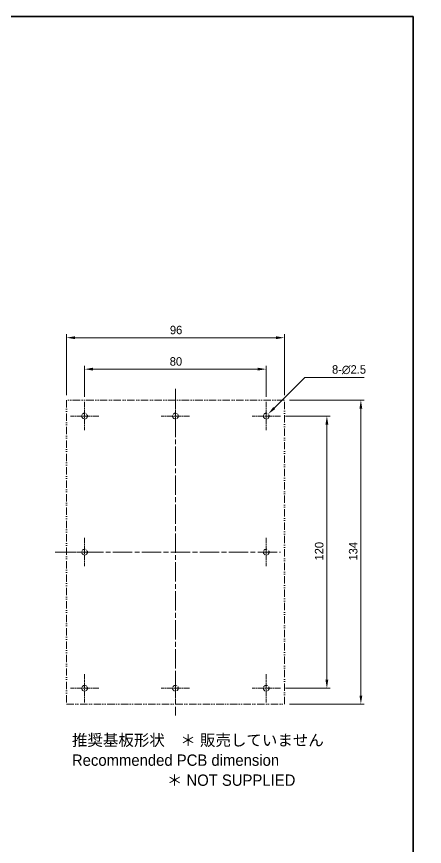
# Model space of a CAD drawing. Header units: millimetres. Extents: x 22 to 2984, y 12 to 577.
# Drawn here: x 2017.6 to 2197.2, y 208.2 to 574 of the extents above; entities that cross this region are included whole.
import ezdxf

# ---------------------------------------------------------------- set-up
doc = ezdxf.new("R2010")
doc.units = ezdxf.units.MM
doc.header["$LTSCALE"] = 1.5
doc.linetypes.add('CHAIN', pattern=[0.3543, 0.2362, -0.0295, 0.0591, -0.0295])
doc.linetypes.add('DASH_DOUBLE_DOT', pattern=[0.4398, 0.24, -0.06, 0.0098, -0.06, 0.01, -0.06])
doc.layers.get('Defpoints').update_dxf_attribs({"lineweight": 25})
for name, color, linetype, lineweight in [('Border (ISO)', 7, 'Continuous', 35), ('Dimension (ISO)', 7, 'Continuous', 18), ('Symbol (ISO)', 7, 'Continuous', 18), ('Visible (ISO)', 7, 'Continuous', 35)]:
    doc.layers.add(name, color=color, linetype=linetype, lineweight=lineweight)
doc.layers.add('Center Mark (ISO)', color=7, linetype='Continuous', lineweight=18, true_color=0x80ffff)
doc.layers.add('Centerline (ISO)', color=7, linetype='Continuous', lineweight=18, true_color=0x80ffff)
doc.styles.add('Note Text (TK)', font='MS PGothic.ttf')
doc.dimstyles.new('Default - Method 1b (TK)', dxfattribs={"dimscale": 1.5, "dimtxt": 2.5, "dimasz": 2.5, "dimexe": 1, "dimexo": 1.5, "dimgap": 1, "dimtad": 1, "dimtoh": 1, "dimrnd": 1e-08, "dimdsep": 46, "dimtxsty": 'Note Text (TK)', "dimcen": 0.09, "dimdle": 5, "dimclrd": 100, "dimclre": 100, "dimclrt": 7, "dimadec": 1, "dimazin": 1, "dimtfac": 1, "dimtmove": 0, "dimatfit": 3, "dimfxl": 1, "dimtolj": 1, "dimlwd": -1, "dimlwe": -1, "dimarcsym": 0})
doc.dimstyles.get("Standard").update_dxf_attribs({"dimtxt": 0.18, "dimasz": 0.18, "dimexe": 0.18, "dimexo": 0.0625, "dimgap": 0.09, "dimtad": 0, "dimtih": 1, "dimtoh": 1, "dimdec": 4, "dimzin": 0, "dimdsep": 46, "dimtxsty": 'Standard', "dimcen": 0.09, "dimadec": 0, "dimazin": 0, "dimtfac": 1, "dimtdec": 4, "dimtofl": 0, "dimtmove": 0, "dimatfit": 3, "dimfxl": 1, "dimtolj": 1, "dimtzin": 0, "dimarcsym": 0})
doc.dimstyles.new('Standard$0', dxfattribs={"dimtxt": 0.18, "dimasz": 0.18, "dimexe": 0.18, "dimexo": 0.0625, "dimgap": 0.09, "dimtad": 0, "dimtih": 1, "dimtoh": 1, "dimdec": 4, "dimzin": 0, "dimdsep": 46, "dimtxsty": 'Standard', "dimcen": 0.09, "dimadec": 0, "dimazin": 0, "dimtfac": 1, "dimtdec": 4, "dimtofl": 0, "dimtmove": 0, "dimatfit": 3, "dimfxl": 1, "dimtolj": 1, "dimtzin": 0, "dimarcsym": 0})

# ---------------------------------------------------------------- blocks, each defined once
blk = doc.blocks.new('図面枠 tk図枠')
at = {"layer": 'Border (ISO)'}
for p, q in [((14.5, 289), (405.5, 289)), ((405.5, 289), (405.5, 8))]:
    blk.add_line(p, q, dxfattribs=at)
blk = doc.blocks.new('*D62')
at = {"layer": 'Defpoints', "color": 0, "transparency": 16777216}
for p in [(2135.59, 432.43), (2039.59, 404.9), (2135.59, 404.9)]:
    blk.add_point(p, dxfattribs=at)
at = {"layer": 'Dimension (ISO)', "color": 100, "transparency": 16777216}
for p, q in [((2039.59, 407.15), (2039.59, 433.93)), ((2043.34, 432.43), (2131.84, 432.43)), ((2135.59, 407.15), (2135.59, 433.93))]:
    blk.add_line(p, q, dxfattribs=at)
for points in [[(2043.34, 433.06), (2043.34, 431.81), (2039.59, 432.43)], [(2131.84, 433.06), (2131.84, 431.81), (2135.59, 432.43)]]:
    blk.add_solid(points, dxfattribs=at)
at = {"layer": 'Dimension (ISO)', "color": 7, "transparency": 16777216, "insert": (2085.16, 435.81), "char_height": 3.75, "attachment_point": 4, "style": 'Note Text (TK)'}
blk.add_mtext('\\A1;96', dxfattribs=at)
blk = doc.blocks.new('*D63')
at = {"layer": 'Defpoints', "color": 0, "transparency": 16777216}
for p in [(2127.59, 418.57), (2047.59, 404.15), (2127.59, 404.15)]:
    blk.add_point(p, dxfattribs=at)
at = {"layer": 'Dimension (ISO)', "color": 100, "transparency": 16777216}
for p, q in [((2047.59, 406.4), (2047.59, 420.07)), ((2051.34, 418.57), (2123.84, 418.57)), ((2127.59, 406.4), (2127.59, 420.07))]:
    blk.add_line(p, q, dxfattribs=at)
for points in [[(2051.34, 419.2), (2051.34, 417.95), (2047.59, 418.57)], [(2123.84, 419.2), (2123.84, 417.95), (2127.59, 418.57)]]:
    blk.add_solid(points, dxfattribs=at)
at = {"layer": 'Dimension (ISO)', "color": 7, "transparency": 16777216, "insert": (2085.08, 421.95), "char_height": 3.75, "attachment_point": 4, "style": 'Note Text (TK)'}
blk.add_mtext('\\A1;80', dxfattribs=at)
blk = doc.blocks.new('*D64')
at = {"layer": 'Defpoints', "color": 0, "transparency": 16777216}
for p in [(2135.59, 404.9), (2135.59, 270.9), (2169.28, 270.9)]:
    blk.add_point(p, dxfattribs=at)
at = {"layer": 'Dimension (ISO)', "color": 100, "transparency": 16777216}
for p, q in [((2137.84, 404.9), (2170.78, 404.9)), ((2169.28, 401.15), (2169.28, 274.65)), ((2137.84, 270.9), (2170.78, 270.9))]:
    blk.add_line(p, q, dxfattribs=at)
for points in [[(2168.65, 401.15), (2169.9, 401.15), (2169.28, 404.9)], [(2168.65, 274.65), (2169.9, 274.65), (2169.28, 270.9)]]:
    blk.add_solid(points, dxfattribs=at)
at = {"layer": 'Dimension (ISO)', "color": 7, "transparency": 16777216, "insert": (2165.9, 334.19), "char_height": 3.75, "attachment_point": 4, "rotation": 90, "style": 'Note Text (TK)'}
blk.add_mtext('\\A1;134', dxfattribs=at)
blk = doc.blocks.new('*D65')
at = {"layer": 'Defpoints', "color": 0, "transparency": 16777216}
for p in [(2133.84, 397.9), (2133.84, 277.9), (2154.3, 277.9)]:
    blk.add_point(p, dxfattribs=at)
at = {"layer": 'Dimension (ISO)', "color": 100, "transparency": 16777216}
for p, q in [((2136.09, 397.9), (2155.8, 397.9)), ((2154.3, 394.15), (2154.3, 281.65)), ((2136.09, 277.9), (2155.8, 277.9))]:
    blk.add_line(p, q, dxfattribs=at)
for points in [[(2153.67, 394.15), (2154.92, 394.15), (2154.3, 397.9)], [(2153.67, 281.65), (2154.92, 281.65), (2154.3, 277.9)]]:
    blk.add_solid(points, dxfattribs=at)
at = {"layer": 'Dimension (ISO)', "color": 7, "transparency": 16777216, "insert": (2150.92, 334.2), "char_height": 3.75, "attachment_point": 4, "rotation": 90, "style": 'Note Text (TK)'}
blk.add_mtext('\\A1;120', dxfattribs=at)
blk = doc.blocks.new('*D66')
at = {"layer": 'Defpoints', "color": 0, "transparency": 16777216}
for p in [(2128.47, 398.79), (2126.7, 397.02)]:
    blk.add_point(p, dxfattribs=at)
at = {"layer": 'Dimension (ISO)', "color": 100, "transparency": 16777216}
for p, q in [((2144.62, 414.93), (2131.12, 401.44)), ((2170.77, 414.93), (2144.62, 414.93)), ((2127.45, 397.9), (2127.72, 397.9)), ((2127.59, 397.77), (2127.59, 398.04))]:
    blk.add_line(p, q, dxfattribs=at)
blk.add_solid([(2130.68, 401.88), (2131.56, 401), (2128.47, 398.79)], dxfattribs=at)
at = {"layer": 'Dimension (ISO)', "color": 7, "transparency": 16777216, "insert": (2156.56, 418.31), "char_height": 3.75, "attachment_point": 4, "style": 'Note Text (TK)'}
blk.add_mtext('\\A1;8-∅2.5', dxfattribs=at)
blk = doc.blocks.new('*D133')
at = {"color": 0, "linetype": 'ByBlock', "lineweight": -2, "transparency": 16777216}
for p, q in [((1536.88, 401.77), (1536.22, 400.1)), ((1538.68, 401.77), (1536.88, 401.77)), ((2455.07, 239.26), (2455.07, 248.48)), ((2456.87, 248.3), (2463.63, 248.3)), ((2480.47, 248.3), (2473.71, 248.3)), ((2482.27, 239.26), (2482.27, 248.48))]:
    blk.add_line(p, q, dxfattribs=at)
at = {"color": 0, "lineweight": -2, "transparency": 16777216}
for p, q in [((1534.16, 395.1), (1534.34, 395.1)), ((1534.25, 395.01), (1534.25, 395.19))]:
    blk.add_line(p, q, dxfattribs=at)
at = {"color": 0, "transparency": 16777216}
for points in [[(1535.94, 400.21), (1536.5, 399.99), (1535.56, 398.42)], [(2456.87, 248.6), (2456.87, 248), (2455.07, 248.3)], [(2480.47, 248.6), (2480.47, 248), (2482.27, 248.3)]]:
    blk.add_solid(points, dxfattribs=at)
at = {"layer": 'Defpoints', "color": 0, "transparency": 16777216}
for p in [(1535.56, 398.42), (1532.94, 391.78), (2482.27, 248.3), (2455.07, 239.2), (2482.27, 239.2)]:
    blk.add_point(p, dxfattribs=at)
at = {"color": 0, "transparency": 16777216, "char_height": 1.8, "attachment_point": 5}
for s, insert in [('\\A1;∅7.1400', (1543.57, 401.77)), ('\\A1;27.2000', (2468.67, 248.3))]:
    blk.add_mtext(s, dxfattribs=dict(at, insert=insert))

msp = doc.modelspace()

# ---------------------------------------------------------------- linework, layer by layer
at = {"layer": 'Center Mark (ISO)', "linetype": 'CHAIN', "ltscale": 6.944946}
for p, q in [((2047.5868, 404.15307), (2047.5868, 391.65307)), ((2087.5868, 404.15307), (2087.5868, 391.65307)), ((2127.5868, 404.15307), (2127.5868, 391.65307)), ((2053.8368, 397.90307), (2041.3368, 397.90307)), ((2093.8368, 397.90307), (2081.3368, 397.90307)), ((2133.8368, 397.90307), (2121.3368, 397.90307)), ((2047.5868, 344.15307), (2047.5868, 331.65307)), ((2127.5868, 344.15307), (2127.5868, 331.65307)), ((2053.8368, 337.90307), (2041.3368, 337.90307)), ((2047.5868, 284.15307), (2047.5868, 271.65307)), ((2087.5868, 284.15307), (2087.5868, 271.65307)), ((2127.5868, 284.15307), (2127.5868, 271.65307)), ((2053.8368, 277.90307), (2041.3368, 277.90307)), ((2093.8368, 277.90307), (2081.3368, 277.90307)), ((2133.8368, 277.90307), (2121.3368, 277.90307))]:
    msp.add_line(p, q, dxfattribs=at)
at = {"layer": 'Centerline (ISO)', "linetype": 'CHAIN', "ltscale": 23.990969}
for p, q in [((2087.5868, 409.90307), (2087.5868, 265.90307)), ((2034.5868, 337.90307), (2133.8368, 337.90307))]:
    msp.add_line(p, q, dxfattribs=at)
at = {"layer": 'Visible (ISO)', "linetype": 'DASH_DOUBLE_DOT', "lineweight": 18, "ltscale": 9.095043}
for p, q in [((2135.5868, 404.90307), (2039.5868, 404.90307)), ((2039.5868, 270.90307), (2135.5868, 270.90307))]:
    msp.add_line(p, q, dxfattribs=at)
at = {"layer": 'Visible (ISO)', "linetype": 'DASH_DOUBLE_DOT', "lineweight": 18, "ltscale": 8.961292}
for p, q in [((2039.5868, 404.90307), (2039.5868, 270.90307)), ((2135.5868, 270.90307), (2135.5868, 404.90307))]:
    msp.add_line(p, q, dxfattribs=at)
at = {"layer": 'Visible (ISO)', "linetype": 'DASH_DOUBLE_DOT', "lineweight": 18, "ltscale": 3.515269}
for centre in [(2047.5868, 397.90307), (2087.5868, 397.90307), (2127.5868, 397.90307), (2047.5868, 337.90307), (2127.5868, 337.90307), (2047.5868, 277.90307), (2087.5868, 277.90307), (2127.5868, 277.90307)]:
    msp.add_circle(centre, 1.25, dxfattribs=at)

# ---------------------------------------------------------------- block references
at = {"xscale": 2, "yscale": 2, "zscale": 2}
msp.add_blockref('図面枠 tk図枠', (1381.25, -4), dxfattribs=at)

# ---------------------------------------------------------------- texts
at = {"layer": 'Symbol (ISO)', "color": 7, "insert": (2042.00698, 246.15482), "char_height": 5, "width": 124.6887462, "attachment_point": 4, "line_spacing_factor": 1.058182, "style": 'Note Text (TK)'}
msp.add_mtext('{推奨基板形状\u3000＊ 販売していません\\PRecommended PCB dimension\u3000\\P                       ＊ NOT SUPPLIED}', dxfattribs=at)

# ---------------------------------------------------------------- dimensions: what is measured, and where the dimension line sits
dim = msp.add_diameter_dim_2p(p1=(1532.94111, 391.78229), p2=(1535.56205, 398.42385), dimstyle='Standard', override={"dimtxt": 1.8, "dimasz": 1.8, "dimarcsym": 1})
dim.commit()
dim.dimension.update_dxf_attribs({"geometry": '*D133', "text_midpoint": (1543.57353, 401.77253), "dimtype": 163})
dim = msp.add_linear_dim(base=(2482.27299, 248.29525), p1=(2455.07299, 239.19758), p2=(2482.27299, 239.19758), dimstyle='Standard$0', override={"dimtxt": 1.8, "dimasz": 1.8, "dimarcsym": 1})
dim.commit()
dim.dimension.update_dxf_attribs({"geometry": '*D133', "text_midpoint": (2468.67299, 248.29525)})
at = {"layer": 'Dimension (ISO)', "color": 100, "true_color": 0x00ff3f}
for base, p1, p2, angle, picture, middle in [((2135.5868, 432.43191), (2039.5868, 404.90307), (2135.5868, 404.90307), 180, '*D62', (2087.5868, 432.43191)), ((2127.5868, 418.5715), (2047.5868, 404.15307), (2127.5868, 404.15307), 180, '*D63', (2087.5868, 418.5715)), ((2169.2792, 270.90307), (2135.5868, 404.90307), (2135.5868, 270.90307), 90, '*D64', (2169.2792, 337.90307)), ((2154.2954, 277.90307), (2133.8368, 397.90307), (2133.8368, 277.90307), 90, '*D65', (2154.2954, 337.90307))]:
    dim = msp.add_linear_dim(base=base, p1=p1, p2=p2, angle=angle, dimstyle='Default - Method 1b (TK)', override={"dimtoh": 0, "dimdec": 2, "dimtp": 0, "dimtm": 0, "dimtdec": 2, "dimtofl": 0, "dimatfit": 1}, dxfattribs=at)
    dim.commit()
    dim.dimension.update_dxf_attribs({"geometry": picture, "text_midpoint": middle, "dimtype": 160})
dim = msp.add_diameter_dim_2p(p1=(2126.70292, 397.01919), p2=(2128.47069, 398.78695), text='8-<>', dimstyle='Default - Method 1b (TK)', override={"dimtih": 1, "dimdec": 2, "dimlfac": 1, "dimtp": 0, "dimtm": 0, "dimtdec": 2, "dimtofl": 0}, dxfattribs=at)
dim.commit()
dim.dimension.update_dxf_attribs({"geometry": '*D66', "text_midpoint": (2163.66392, 414.93293), "dimtype": 163})

doc.saveas('drawing.dxf')
